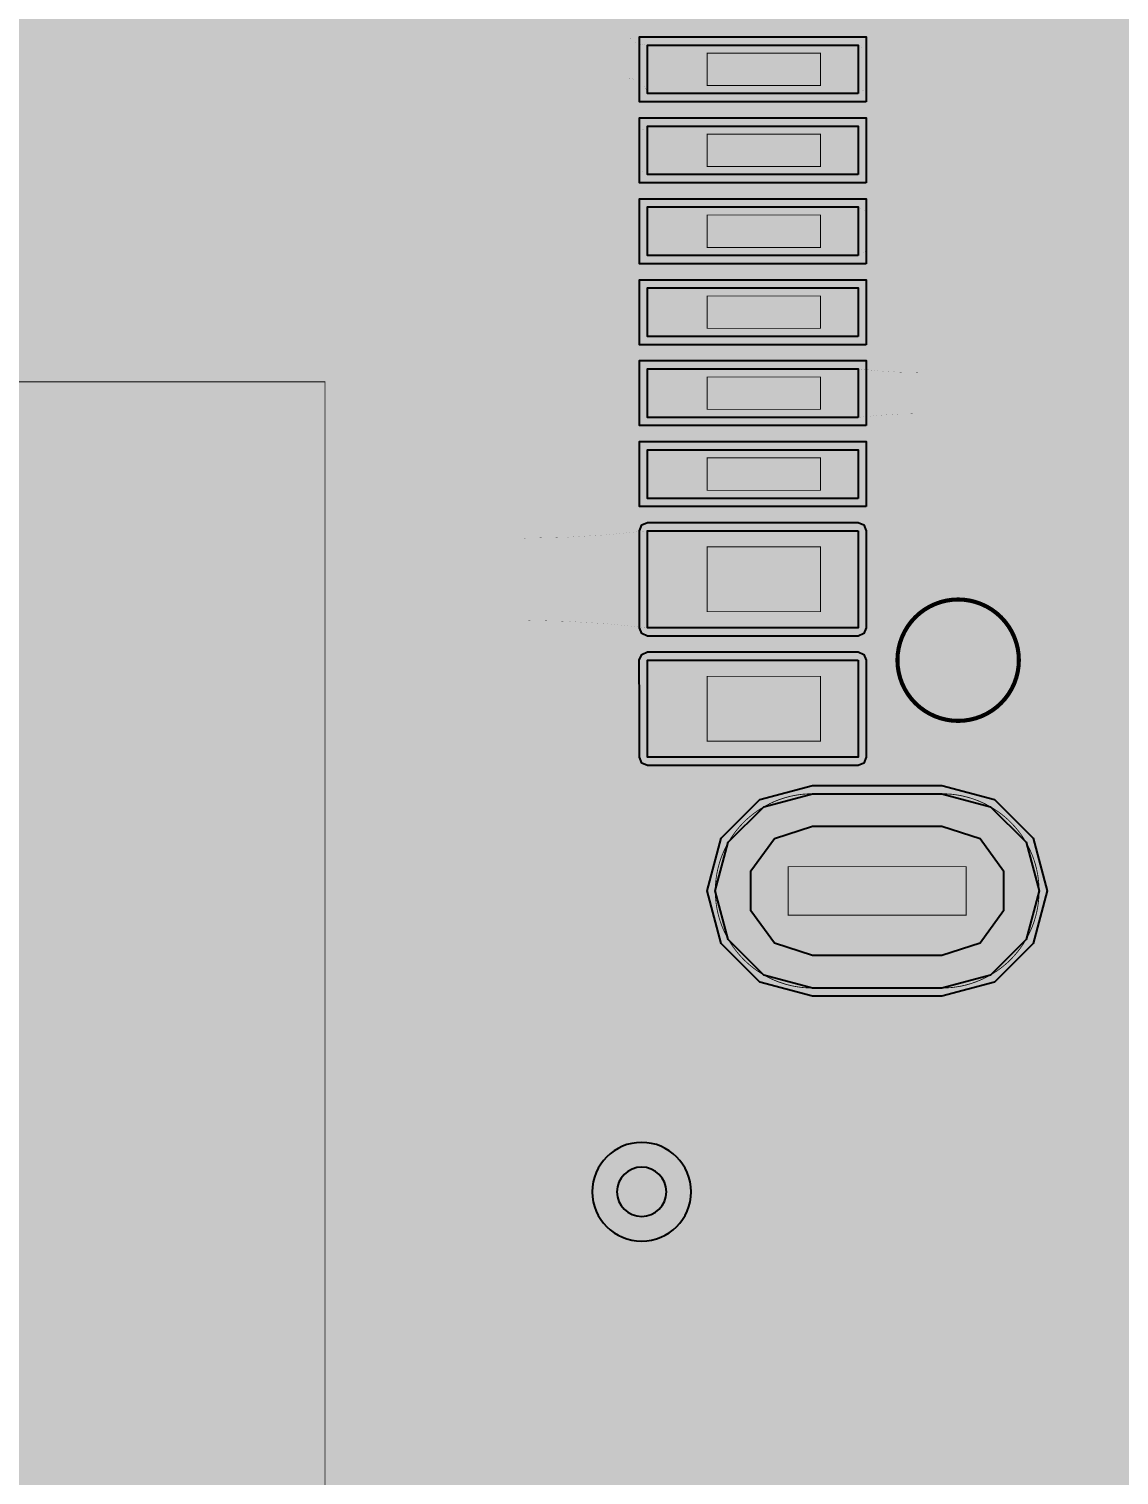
# Model space of a CAD drawing. Header units: millimetres. Extents: x 0 to 100, y -100 to 0.
# Drawn here: x 87.96 to 94.69, y -57.94 to -49 of the extents above; entities that cross this region are included whole.
import ezdxf

# ---------------------------------------------------------------- set-up
doc = ezdxf.new("R2010")
doc.units = ezdxf.units.MM
doc.header["$MEASUREMENT"] = 0
for name, color, linetype, true_color in [('Bottom-Layer', 7, 'Continuous', 0x0000ff), ('Bottom-Paste-Mask-Layer', 7, 'Continuous', 0x800000), ('Bottom-Solder-Mask-Layer', 7, 'Continuous', 0xaa00ff), ('Component-Shape-Layer', 7, 'Continuous', 0x00cccc), ('Document-Layer', 7, 'Continuous', 0xffffff), ('Hole-Layer', 7, 'Continuous', 0x222222), ('Inner1', 7, 'Continuous', 0x999966), ('Inner2', 7, 'Continuous', 0x008000), ('Multi-Layer', 7, 'Continuous', 0xc0c0c0), ('Pin-Soldering-Layer', 7, 'Continuous', 0xcc9999), ('Top-Layer', 7, 'Continuous', 0xff0000), ('Top-Paste-Mask-Layer', 7, 'Continuous', 0x808080), ('Top-Silkscreen-Layer', 7, 'Continuous', 0xffcc00), ('Top-Solder-Mask-Layer', 7, 'Continuous', 0x800080)]:
    doc.layers.add(name, color=color, linetype=linetype, true_color=true_color)

msp = doc.modelspace()

# ---------------------------------------------------------------- hatches: boundary and pattern name
at = {"layer": 'Bottom-Layer'}
for points in [[(99.6419, -0.3581), (99.6419, -99.6419), (0.3581, -99.6419), (0.3581, -0.3581)], [(92.8002, -53.368), (92.3844, -53.4629), (92.051, -53.7287), (91.866, -54.1129), (91.866, -54.5393), (92.051, -54.9235), (92.3844, -55.1894), (92.8002, -55.2843), (93.6002, -55.2843), (94.0005, -55.1966), (94.3276, -54.9498), (94.5216, -54.5888), (94.5471, -54.1798), (94.3993, -53.7976), (94.1054, -53.512), (94.3424, -53.2548), (94.4333, -52.917), (94.3573, -52.5755), (94.1317, -52.3082), (93.8079, -52.1757), (93.4597, -52.2084), (93.1662, -52.3987), (92.9943, -52.7034), (92.9831, -53.053), (93.1352, -53.368)], [(93.6002, -53.7261), (93.9002, -53.8065), (94.1198, -54.0261), (94.2002, -54.3261), (94.1198, -54.6261), (93.9002, -54.8458), (93.6002, -54.9261), (92.8002, -54.9261), (92.5002, -54.8458), (92.2805, -54.6261), (92.2002, -54.3261), (92.2805, -54.0261), (92.5002, -53.8065), (92.8002, -53.7261)]]:
    msp.add_hatch(color=256, dxfattribs=at).paths.add_polyline_path(points)
at = {"layer": 'Bottom-Paste-Mask-Layer'}
msp.add_hatch(color=256, dxfattribs=at).paths.add_polyline_path([(93.6002, -53.7261), (93.9002, -53.8065), (94.1198, -54.0261), (94.2002, -54.3261), (94.1198, -54.6261), (93.9002, -54.8458), (93.6002, -54.9261), (92.8002, -54.9261), (92.5002, -54.8458), (92.2805, -54.6261), (92.2002, -54.3261), (92.2805, -54.0261), (92.5002, -53.8065), (92.8002, -53.7261)])
at = {"layer": 'Bottom-Solder-Mask-Layer'}
msp.add_hatch(color=256, dxfattribs=at).paths.add_polyline_path([(93.6002, -53.6751), (93.9257, -53.7624), (94.1639, -54.0006), (94.2512, -54.3261), (94.1639, -54.6516), (93.9257, -54.8899), (93.6002, -54.9771), (92.8002, -54.9771), (92.4747, -54.8899), (92.2364, -54.6516), (92.1492, -54.3261), (92.2364, -54.0006), (92.4747, -53.7624), (92.8002, -53.6751)])
at = {"layer": 'Hole-Layer'}
msp.add_hatch(color=256, dxfattribs=at).paths.add_polyline_path([(93.6003, -53.926), (93.8354, -54.0024), (93.9807, -54.2024), (93.9807, -54.4496), (93.8354, -54.6496), (93.6003, -54.726), (92.8002, -54.726), (92.5651, -54.6496), (92.4198, -54.4496), (92.4198, -54.2024), (92.5651, -54.0024), (92.8002, -53.926)])
at = {"layer": 'Inner1'}
for points in [[(99.6419, -0.3581), (99.6419, -99.6419), (0.3581, -99.6419), (0.3581, -0.3581)], [(92.8002, -53.368), (92.3844, -53.4629), (92.051, -53.7287), (91.866, -54.1129), (91.866, -54.5393), (92.051, -54.9235), (92.3844, -55.1894), (92.8002, -55.2843), (93.6002, -55.2843), (94.0005, -55.1966), (94.3276, -54.9498), (94.5216, -54.5888), (94.5471, -54.1798), (94.3993, -53.7976), (94.1054, -53.512), (94.3424, -53.2548), (94.4333, -52.917), (94.3573, -52.5755), (94.1317, -52.3082), (93.8079, -52.1757), (93.4597, -52.2084), (93.1662, -52.3987), (92.9943, -52.7034), (92.9831, -53.053), (93.1352, -53.368)]]:
    msp.add_hatch(color=256, dxfattribs=at).paths.add_polyline_path(points)
at = {"layer": 'Inner2'}
for points in [[(99.6419, -0.3581), (99.6419, -99.6419), (0.3581, -99.6419), (0.3581, -0.3581)], [(92.8002, -53.368), (92.3844, -53.4629), (92.051, -53.7287), (91.866, -54.1129), (91.866, -54.5393), (92.051, -54.9235), (92.3844, -55.1894), (92.8002, -55.2843), (93.6002, -55.2843), (94.0005, -55.1966), (94.3276, -54.9498), (94.5216, -54.5888), (94.5471, -54.1798), (94.3993, -53.7976), (94.1054, -53.512), (94.3424, -53.2548), (94.4333, -52.917), (94.3573, -52.5755), (94.1317, -52.3082), (93.8079, -52.1757), (93.4597, -52.2084), (93.1662, -52.3987), (92.9943, -52.7034), (92.9831, -53.053), (93.1352, -53.368)]]:
    msp.add_hatch(color=256, dxfattribs=at).paths.add_polyline_path(points)
at = {"layer": 'Multi-Layer'}
for points in [[(93.3253, -52.9009, 1), (94.0753, -52.9009, 1)], [(93.3253, -52.9009, 1), (94.0753, -52.9009, 1)], [(93.6002, -53.7261), (93.9002, -53.8065), (94.1198, -54.0261), (94.2002, -54.3261), (94.1198, -54.6261), (93.9002, -54.8458), (93.6002, -54.9261), (92.8002, -54.9261), (92.5002, -54.8458), (92.2805, -54.6261), (92.2002, -54.3261), (92.2805, -54.0261), (92.5002, -53.8065), (92.8002, -53.7261)], [(93.6002, -53.7261), (93.9002, -53.8065), (94.1198, -54.0261), (94.2002, -54.3261), (94.1198, -54.6261), (93.9002, -54.8458), (93.6002, -54.9261), (92.8002, -54.9261), (92.5002, -54.8458), (92.2805, -54.6261), (92.2002, -54.3261), (92.2805, -54.0261), (92.5002, -53.8065), (92.8002, -53.7261)], [(93.6002, -53.7261), (93.9002, -53.8065), (94.1198, -54.0261), (94.2002, -54.3261), (94.1198, -54.6261), (93.9002, -54.8458), (93.6002, -54.9261), (92.8002, -54.9261), (92.5002, -54.8458), (92.2805, -54.6261), (92.2002, -54.3261), (92.2805, -54.0261), (92.5002, -53.8065), (92.8002, -53.7261)]]:
    msp.add_hatch(color=256, dxfattribs=at).paths.add_polyline_path(points)
at = {"layer": 'Pin-Soldering-Layer'}
for points in [[(92.1498, -49.351), (92.1498, -49.151), (92.8498, -49.151), (92.8498, -49.351)], [(92.1498, -49.351), (92.1498, -49.151), (92.8498, -49.151), (92.8498, -49.351)], [(92.1498, -49.8511), (92.1498, -49.6511), (92.8498, -49.6511), (92.8498, -49.8511)], [(92.1498, -49.8511), (92.1498, -49.6511), (92.8498, -49.6511), (92.8498, -49.8511)], [(92.1498, -50.351), (92.1498, -50.151), (92.8498, -50.151), (92.8498, -50.351)], [(92.1498, -50.351), (92.1498, -50.151), (92.8498, -50.151), (92.8498, -50.351)], [(92.1498, -50.8511), (92.1498, -50.6511), (92.8498, -50.6511), (92.8498, -50.8511)], [(92.1498, -50.8511), (92.1498, -50.6511), (92.8498, -50.6511), (92.8498, -50.8511)], [(92.1498, -51.351), (92.1498, -51.151), (92.8498, -51.151), (92.8498, -51.351)], [(92.1498, -51.351), (92.1498, -51.151), (92.8498, -51.151), (92.8498, -51.351)], [(92.1498, -51.8511), (92.1498, -51.6511), (92.8498, -51.6511), (92.8498, -51.8511)], [(92.1498, -51.8511), (92.1498, -51.6511), (92.8498, -51.6511), (92.8498, -51.8511)], [(92.1498, -52.6011), (92.1498, -52.2011), (92.8498, -52.2011), (92.8498, -52.6011)], [(92.1498, -52.6011), (92.1498, -52.2011), (92.8498, -52.2011), (92.8498, -52.6011)], [(92.1498, -53.4009), (92.1498, -53.0009), (92.8498, -53.0009), (92.8498, -53.4009)], [(92.1498, -53.4009), (92.1498, -53.0009), (92.8498, -53.0009), (92.8498, -53.4009)], [(92.6501, -54.476), (92.6501, -54.176), (93.7502, -54.176), (93.7502, -54.476)], [(92.6501, -54.476), (92.6501, -54.176), (93.7502, -54.176), (93.7502, -54.476)]]:
    msp.add_hatch(color=256, dxfattribs=at).paths.add_polyline_path(points)
at = {"layer": 'Top-Layer'}
for points in [[(99.6419, -0.3581), (99.6419, -99.6419), (0.3581, -99.6419), (0.3581, -0.3581)], [(93.0818, -49.401), (91.7818, -49.401), (91.7818, -49.101), (93.0818, -49.101)], [(93.0818, -49.9011), (91.7818, -49.9011), (91.7818, -49.6011), (93.0818, -49.6011)], [(93.0818, -50.401), (91.7818, -50.401), (91.7818, -50.101), (93.0818, -50.101)], [(93.0818, -50.9011), (91.7818, -50.9011), (91.7818, -50.6011), (93.0818, -50.6011)], [(93.0818, -51.401), (91.7818, -51.401), (91.7818, -51.101), (93.0818, -51.101)], [(82.6772, -61.8491), (82.6772, -51.1811), (89.7892, -51.1811), (89.7892, -61.8491)], [(93.0818, -51.9011), (91.7818, -51.9011), (91.7818, -51.6011), (93.0818, -51.6011)], [(93.0818, -52.101), (93.0818, -52.4009), (93.0819, -52.4009), (93.0819, -52.701), (91.7819, -52.701), (91.7819, -52.401), (91.7819, -52.401), (91.7819, -52.101)], [(93.0817, -52.901), (93.0817, -53.201), (93.0819, -53.201), (93.0819, -53.501), (91.7819, -53.501), (91.7819, -53.201), (91.7817, -53.201), (91.7817, -52.901)], [(93.6002, -53.7261), (93.9002, -53.8065), (94.1198, -54.0261), (94.2002, -54.3261), (94.1198, -54.6261), (93.9002, -54.8458), (93.6002, -54.9261), (92.8002, -54.9261), (92.5002, -54.8458), (92.2805, -54.6261), (92.2002, -54.3261), (92.2805, -54.0261), (92.5002, -53.8065), (92.8002, -53.7261)]]:
    msp.add_hatch(color=256, dxfattribs=at).paths.add_polyline_path(points)
at = {"layer": 'Top-Paste-Mask-Layer'}
for points in [[(93.0818, -49.1009), (93.0818, -49.4009), (91.7817, -49.4009), (91.7817, -49.1009)], [(93.0818, -49.1009), (93.0818, -49.4009), (91.7817, -49.4009), (91.7817, -49.1009)], [(93.0817, -49.6011), (93.0817, -49.9011), (91.7817, -49.9011), (91.7817, -49.6011)], [(93.0817, -49.6011), (93.0817, -49.9011), (91.7817, -49.9011), (91.7817, -49.6011)], [(93.0818, -50.1009), (93.0818, -50.4009), (91.7817, -50.4009), (91.7817, -50.1009)], [(93.0818, -50.1009), (93.0818, -50.4009), (91.7817, -50.4009), (91.7817, -50.1009)], [(93.0817, -50.6011), (93.0817, -50.9011), (91.7817, -50.9011), (91.7817, -50.6011)], [(93.0817, -50.6011), (93.0817, -50.9011), (91.7817, -50.9011), (91.7817, -50.6011)], [(91.7817, -51.4009), (91.7817, -51.1009), (93.0818, -51.1009), (93.0818, -51.4009)], [(91.7817, -51.4009), (91.7817, -51.1009), (93.0818, -51.1009), (93.0818, -51.4009)], [(93.0818, -51.6011), (93.0818, -51.9011), (91.7817, -51.9011), (91.7817, -51.6011)], [(93.0818, -51.6011), (93.0818, -51.9011), (91.7817, -51.9011), (91.7817, -51.6011)], [(93.0818, -52.101), (93.0818, -52.4009), (93.0819, -52.4009), (93.0819, -52.701), (91.7819, -52.701), (91.7819, -52.401), (91.7819, -52.401), (91.7819, -52.101)], [(93.0818, -52.101), (93.0818, -52.4009), (93.0819, -52.4009), (93.0819, -52.701), (91.7819, -52.701), (91.7819, -52.401), (91.7819, -52.401), (91.7819, -52.101)], [(93.0817, -52.901), (93.0817, -53.201), (93.0819, -53.201), (93.0819, -53.501), (91.7819, -53.501), (91.7819, -53.201), (91.7817, -53.201), (91.7817, -52.901)], [(93.0817, -52.901), (93.0817, -53.201), (93.0819, -53.201), (93.0819, -53.501), (91.7819, -53.501), (91.7819, -53.201), (91.7817, -53.201), (91.7817, -52.901)], [(93.6002, -53.7261), (93.9002, -53.8065), (94.1198, -54.0261), (94.2002, -54.3261), (94.1198, -54.6261), (93.9002, -54.8458), (93.6002, -54.9261), (92.8002, -54.9261), (92.5002, -54.8458), (92.2805, -54.6261), (92.2002, -54.3261), (92.2805, -54.0261), (92.5002, -53.8065), (92.8002, -53.7261)], [(92.2018, -54.2813), (92.2048, -54.2515), (92.2093, -54.2219), (92.2152, -54.1926), (92.2226, -54.1636), (92.2314, -54.1351), (92.2416, -54.1069), (92.2532, -54.0794), (92.2662, -54.0524), (92.2805, -54.0261), (92.2961, -54.0006), (92.313, -53.9759), (92.3311, -53.952), (92.3503, -53.9291), (92.3706, -53.9072), (92.392, -53.8863), (92.4145, -53.8665), (92.4379, -53.8479), (92.4622, -53.8304), (92.4873, -53.8142), (92.5132, -53.7992), (92.5398, -53.7855), (92.5671, -53.7733), (92.5949, -53.7623), (92.6233, -53.7528), (92.6521, -53.7447), (92.6813, -53.738), (92.7107, -53.7328), (92.7404, -53.7291), (92.7703, -53.7269), (92.8002, -53.7261), (93.6002, -53.7261), (93.63, -53.7269), (93.6599, -53.7291), (93.6896, -53.7328), (93.7191, -53.738), (93.7482, -53.7447), (93.777, -53.7528), (93.8054, -53.7623), (93.8332, -53.7733), (93.8605, -53.7855), (93.8871, -53.7992), (93.913, -53.8142), (93.9382, -53.8304), (93.9624, -53.8479), (93.9858, -53.8665), (94.0083, -53.8863), (94.0297, -53.9072), (94.05, -53.9291), (94.0692, -53.952), (94.0873, -53.9759), (94.1042, -54.0006), (94.1198, -54.0261), (94.1341, -54.0524), (94.1471, -54.0794), (94.1587, -54.1069), (94.1689, -54.1351), (94.1777, -54.1636), (94.1851, -54.1926), (94.191, -54.2219), (94.1955, -54.2515), (94.1985, -54.2813), (94.2, -54.3112), (94.2, -54.3411), (94.1985, -54.371), (94.1955, -54.4007), (94.191, -54.4303), (94.1851, -54.4596), (94.1777, -54.4886), (94.1689, -54.5172), (94.1587, -54.5453), (94.1471, -54.5729), (94.1341, -54.5999), (94.1198, -54.6261), (94.1042, -54.6517), (94.0873, -54.6764), (94.0692, -54.7002), (94.05, -54.7231), (94.0297, -54.7451), (94.0083, -54.766), (93.9858, -54.7858), (93.9624, -54.8044), (93.9382, -54.8219), (93.913, -54.8381), (93.8871, -54.8531), (93.8605, -54.8667), (93.8332, -54.879), (93.8054, -54.8899), (93.777, -54.8995), (93.7482, -54.9076), (93.7191, -54.9142), (93.6896, -54.9194), (93.6599, -54.9232), (93.63, -54.9254), (93.6002, -54.9261), (92.8002, -54.9261), (92.7703, -54.9254), (92.7404, -54.9232), (92.7107, -54.9194), (92.6813, -54.9142), (92.6521, -54.9076), (92.6233, -54.8995), (92.5949, -54.8899), (92.5671, -54.879), (92.5398, -54.8667), (92.5132, -54.8531), (92.4873, -54.8381), (92.4622, -54.8219), (92.4379, -54.8044), (92.4145, -54.7858), (92.392, -54.766), (92.3706, -54.7451), (92.3503, -54.7231), (92.3311, -54.7002), (92.313, -54.6764), (92.2961, -54.6517), (92.2805, -54.6261), (92.2662, -54.5999), (92.2532, -54.5729), (92.2416, -54.5453), (92.2314, -54.5172), (92.2226, -54.4886), (92.2152, -54.4596), (92.2093, -54.4303), (92.2048, -54.4007), (92.2018, -54.371), (92.2003, -54.3411), (92.2003, -54.3112)], [(92.2018, -54.2813), (92.2048, -54.2515), (92.2093, -54.2219), (92.2152, -54.1926), (92.2226, -54.1636), (92.2314, -54.1351), (92.2416, -54.1069), (92.2532, -54.0794), (92.2662, -54.0524), (92.2805, -54.0261), (92.2961, -54.0006), (92.313, -53.9759), (92.3311, -53.952), (92.3503, -53.9291), (92.3706, -53.9072), (92.392, -53.8863), (92.4145, -53.8665), (92.4379, -53.8479), (92.4622, -53.8304), (92.4873, -53.8142), (92.5132, -53.7992), (92.5398, -53.7855), (92.5671, -53.7733), (92.5949, -53.7623), (92.6233, -53.7528), (92.6521, -53.7447), (92.6813, -53.738), (92.7107, -53.7328), (92.7404, -53.7291), (92.7703, -53.7269), (92.8002, -53.7261), (93.6002, -53.7261), (93.63, -53.7269), (93.6599, -53.7291), (93.6896, -53.7328), (93.7191, -53.738), (93.7482, -53.7447), (93.777, -53.7528), (93.8054, -53.7623), (93.8332, -53.7733), (93.8605, -53.7855), (93.8871, -53.7992), (93.913, -53.8142), (93.9382, -53.8304), (93.9624, -53.8479), (93.9858, -53.8665), (94.0083, -53.8863), (94.0297, -53.9072), (94.05, -53.9291), (94.0692, -53.952), (94.0873, -53.9759), (94.1042, -54.0006), (94.1198, -54.0261), (94.1341, -54.0524), (94.1471, -54.0794), (94.1587, -54.1069), (94.1689, -54.1351), (94.1777, -54.1636), (94.1851, -54.1926), (94.191, -54.2219), (94.1955, -54.2515), (94.1985, -54.2813), (94.2, -54.3112), (94.2, -54.3411), (94.1985, -54.371), (94.1955, -54.4007), (94.191, -54.4303), (94.1851, -54.4596), (94.1777, -54.4886), (94.1689, -54.5172), (94.1587, -54.5453), (94.1471, -54.5729), (94.1341, -54.5999), (94.1198, -54.6261), (94.1042, -54.6517), (94.0873, -54.6764), (94.0692, -54.7002), (94.05, -54.7231), (94.0297, -54.7451), (94.0083, -54.766), (93.9858, -54.7858), (93.9624, -54.8044), (93.9382, -54.8219), (93.913, -54.8381), (93.8871, -54.8531), (93.8605, -54.8667), (93.8332, -54.879), (93.8054, -54.8899), (93.777, -54.8995), (93.7482, -54.9076), (93.7191, -54.9142), (93.6896, -54.9194), (93.6599, -54.9232), (93.63, -54.9254), (93.6002, -54.9261), (92.8002, -54.9261), (92.7703, -54.9254), (92.7404, -54.9232), (92.7107, -54.9194), (92.6813, -54.9142), (92.6521, -54.9076), (92.6233, -54.8995), (92.5949, -54.8899), (92.5671, -54.879), (92.5398, -54.8667), (92.5132, -54.8531), (92.4873, -54.8381), (92.4622, -54.8219), (92.4379, -54.8044), (92.4145, -54.7858), (92.392, -54.766), (92.3706, -54.7451), (92.3503, -54.7231), (92.3311, -54.7002), (92.313, -54.6764), (92.2961, -54.6517), (92.2805, -54.6261), (92.2662, -54.5999), (92.2532, -54.5729), (92.2416, -54.5453), (92.2314, -54.5172), (92.2226, -54.4886), (92.2152, -54.4596), (92.2093, -54.4303), (92.2048, -54.4007), (92.2018, -54.371), (92.2003, -54.3411), (92.2003, -54.3112)]]:
    msp.add_hatch(color=256, dxfattribs=at).paths.add_polyline_path(points)
at = {"layer": 'Top-Solder-Mask-Layer'}
for points in [[(93.1326, -49.4518), (91.731, -49.4518), (91.731, -49.0502), (93.1326, -49.0502)], [(93.1326, -49.9519), (91.731, -49.9519), (91.731, -49.5503), (93.1326, -49.5503)], [(93.1326, -50.4518), (91.731, -50.4518), (91.731, -50.0502), (93.1326, -50.0502)], [(93.1326, -50.9519), (91.731, -50.9519), (91.731, -50.5503), (93.1326, -50.5503)], [(93.1326, -51.4518), (91.731, -51.4518), (91.731, -51.0502), (93.1326, -51.0502)], [(93.1326, -51.9519), (91.731, -51.9519), (91.731, -51.5503), (93.1326, -51.5503)], [(93.1328, -52.101), (93.1328, -52.4009), (93.1329, -52.701), (93.1179, -52.737), (93.0819, -52.752), (91.7819, -52.752), (91.7458, -52.737), (91.7309, -52.701), (91.7309, -52.401), (91.7309, -52.101), (91.7458, -52.0649), (91.7819, -52.05), (93.0818, -52.05), (93.1179, -52.0649)], [(93.1327, -52.901), (93.1327, -53.201), (93.1329, -53.5009), (93.118, -53.537), (93.0819, -53.552), (91.7819, -53.552), (91.7458, -53.537), (91.7309, -53.501), (91.7309, -53.201), (91.7307, -52.901), (91.7456, -52.8649), (91.7817, -52.85), (93.0817, -52.85), (93.1178, -52.8649)], [(93.6002, -53.6751), (93.9257, -53.7624), (94.1639, -54.0006), (94.2512, -54.3261), (94.1639, -54.6516), (93.9257, -54.8899), (93.6002, -54.9771), (92.8002, -54.9771), (92.4747, -54.8899), (92.2364, -54.6516), (92.1492, -54.3261), (92.2364, -54.0006), (92.4747, -53.7624), (92.8002, -53.6751)]]:
    msp.add_hatch(color=256, dxfattribs=at).paths.add_polyline_path(points)

# ---------------------------------------------------------------- linework, layer by layer
at = {"layer": 'Bottom-Layer', "const_width": 0.0508}
msp.add_lwpolyline([(92.8002, -53.368), (92.3844, -53.4629), (92.051, -53.7287), (91.866, -54.1129), (91.866, -54.5393), (92.051, -54.9235), (92.3844, -55.1894), (92.8002, -55.2843), (93.6002, -55.2843), (94.0005, -55.1966), (94.3276, -54.9498), (94.5216, -54.5888), (94.5471, -54.1798), (94.3993, -53.7976), (94.1054, -53.512), (94.3424, -53.2548), (94.4333, -52.917), (94.3573, -52.5755), (94.1317, -52.3082), (93.8079, -52.1757), (93.4597, -52.2084), (93.1662, -52.3987), (92.9943, -52.7034), (92.9831, -53.053), (93.1352, -53.368)], close=True, dxfattribs=at)
at = {"layer": 'Bottom-Layer'}
msp.add_lwpolyline([(93.6002, -53.7261), (93.9002, -53.8065), (94.1198, -54.0261), (94.2002, -54.3261), (94.1198, -54.6261), (93.9002, -54.8458), (93.6002, -54.9261), (92.8002, -54.9261), (92.5002, -54.8458), (92.2805, -54.6261), (92.2002, -54.3261), (92.2805, -54.0261), (92.5002, -53.8065), (92.8002, -53.7261)], close=True, dxfattribs=at)
at = {"layer": 'Bottom-Layer', "const_width": 0.0508}
for points in [[(93.2002, -54.3261), (91.9436, -54.3261)], [(93.2002, -54.3261), (93.2002, -55.1827)], [(93.2002, -54.3261), (94.4567, -54.3261)]]:
    msp.add_lwpolyline(points, dxfattribs=at)
at = {"layer": 'Bottom-Paste-Mask-Layer'}
msp.add_lwpolyline([(93.6002, -53.7261), (93.9002, -53.8065), (94.1198, -54.0261), (94.2002, -54.3261), (94.1198, -54.6261), (93.9002, -54.8458), (93.6002, -54.9261), (92.8002, -54.9261), (92.5002, -54.8458), (92.2805, -54.6261), (92.2002, -54.3261), (92.2805, -54.0261), (92.5002, -53.8065), (92.8002, -53.7261)], close=True, dxfattribs=at)
at = {"layer": 'Bottom-Solder-Mask-Layer'}
msp.add_lwpolyline([(93.6002, -53.6751), (93.9257, -53.7624), (94.1639, -54.0006), (94.2512, -54.3261), (94.1639, -54.6516), (93.9257, -54.8899), (93.6002, -54.9771), (92.8002, -54.9771), (92.4747, -54.8899), (92.2364, -54.6516), (92.1492, -54.3261), (92.2364, -54.0006), (92.4747, -53.7624), (92.8002, -53.6751)], close=True, dxfattribs=at)
at = {"layer": 'Component-Shape-Layer', "const_width": 0.0508}
msp.add_lwpolyline([(99.9998, -54.471), (92.6498, -54.471), (92.6498, -45.531), (99.9998, -45.531)], close=True, dxfattribs=at)
msp.add_lwpolyline([(99.9998, -54.471), (92.6498, -54.471), (92.6498, -45.531), (99.9998, -45.531)], close=True, dxfattribs=at)
at = {"layer": 'Document-Layer', "const_width": 0.25}
msp.add_lwpolyline([(93.5753, -52.9009, 1), (93.8252, -52.9009, 1)], format="xyb", close=True, dxfattribs=at)
msp.add_lwpolyline([(93.5753, -52.9009, 1), (93.8252, -52.9009, 1)], format="xyb", close=True, dxfattribs=at)
at = {"layer": 'Hole-Layer'}
msp.add_lwpolyline([(93.6003, -53.926), (93.8354, -54.0024), (93.9807, -54.2024), (93.9807, -54.4496), (93.8354, -54.6496), (93.6003, -54.726), (92.8002, -54.726), (92.5651, -54.6496), (92.4198, -54.4496), (92.4198, -54.2024), (92.5651, -54.0024), (92.8002, -53.926)], close=True, dxfattribs=at)
msp.add_lwpolyline([(91.5927, -56.1851, 1), (91.8977, -56.1851, 1)], format="xyb", close=True, dxfattribs=at)
at = {"layer": 'Inner1', "const_width": 0.0508}
msp.add_lwpolyline([(92.8002, -53.368), (92.3844, -53.4629), (92.051, -53.7287), (91.866, -54.1129), (91.866, -54.5393), (92.051, -54.9235), (92.3844, -55.1894), (92.8002, -55.2843), (93.6002, -55.2843), (94.0005, -55.1966), (94.3276, -54.9498), (94.5216, -54.5888), (94.5471, -54.1798), (94.3993, -53.7976), (94.1054, -53.512), (94.3424, -53.2548), (94.4333, -52.917), (94.3573, -52.5755), (94.1317, -52.3082), (93.8079, -52.1757), (93.4597, -52.2084), (93.1662, -52.3987), (92.9943, -52.7034), (92.9831, -53.053), (93.1352, -53.368)], close=True, dxfattribs=at)
for points in [[(93.2002, -54.3261), (91.9436, -54.3261)], [(93.2002, -54.3261), (93.2002, -55.1827)], [(93.2002, -54.3261), (94.4567, -54.3261)]]:
    msp.add_lwpolyline(points, dxfattribs=at)
at = {"layer": 'Inner2', "const_width": 0.0508}
msp.add_lwpolyline([(92.8002, -53.368), (92.3844, -53.4629), (92.051, -53.7287), (91.866, -54.1129), (91.866, -54.5393), (92.051, -54.9235), (92.3844, -55.1894), (92.8002, -55.2843), (93.6002, -55.2843), (94.0005, -55.1966), (94.3276, -54.9498), (94.5216, -54.5888), (94.5471, -54.1798), (94.3993, -53.7976), (94.1054, -53.512), (94.3424, -53.2548), (94.4333, -52.917), (94.3573, -52.5755), (94.1317, -52.3082), (93.8079, -52.1757), (93.4597, -52.2084), (93.1662, -52.3987), (92.9943, -52.7034), (92.9831, -53.053), (93.1352, -53.368)], close=True, dxfattribs=at)
for points in [[(93.2002, -54.3261), (91.9436, -54.3261)], [(93.2002, -54.3261), (93.2002, -55.1827)], [(93.2002, -54.3261), (94.4567, -54.3261)]]:
    msp.add_lwpolyline(points, dxfattribs=at)
at = {"layer": 'Multi-Layer', "const_width": 0.0254}
msp.add_lwpolyline([(93.3253, -52.9009, 1), (94.0753, -52.9009, 1)], format="xyb", close=True, dxfattribs=at)
msp.add_lwpolyline([(93.3253, -52.9009, 1), (94.0753, -52.9009, 1)], format="xyb", close=True, dxfattribs=at)
at = {"layer": 'Multi-Layer'}
msp.add_lwpolyline([(93.6002, -53.7261), (93.9002, -53.8065), (94.1198, -54.0261), (94.2002, -54.3261), (94.1198, -54.6261), (93.9002, -54.8458), (93.6002, -54.9261), (92.8002, -54.9261), (92.5002, -54.8458), (92.2805, -54.6261), (92.2002, -54.3261), (92.2805, -54.0261), (92.5002, -53.8065), (92.8002, -53.7261)], close=True, dxfattribs=at)
msp.add_lwpolyline([(93.6002, -53.7261), (93.9002, -53.8065), (94.1198, -54.0261), (94.2002, -54.3261), (94.1198, -54.6261), (93.9002, -54.8458), (93.6002, -54.9261), (92.8002, -54.9261), (92.5002, -54.8458), (92.2805, -54.6261), (92.2002, -54.3261), (92.2805, -54.0261), (92.5002, -53.8065), (92.8002, -53.7261)], close=True, dxfattribs=at)
msp.add_lwpolyline([(93.6002, -53.7261), (93.9002, -53.8065), (94.1198, -54.0261), (94.2002, -54.3261), (94.1198, -54.6261), (93.9002, -54.8458), (93.6002, -54.9261), (92.8002, -54.9261), (92.5002, -54.8458), (92.2805, -54.6261), (92.2002, -54.3261), (92.2805, -54.0261), (92.5002, -53.8065), (92.8002, -53.7261)], close=True, dxfattribs=at)
msp.add_lwpolyline([(91.4402, -56.1851, 1), (92.0502, -56.1851), (92.0502, -56.1851, 1), (91.4402, -56.1851)], format="xyb", dxfattribs=at)
at = {"layer": 'Pin-Soldering-Layer', "const_width": 0.00508}
for points in [[(92.1498, -49.351), (92.1498, -49.151), (92.8498, -49.151), (92.8498, -49.351)], [(92.1498, -49.351), (92.1498, -49.151), (92.8498, -49.151), (92.8498, -49.351)], [(92.1498, -49.8511), (92.1498, -49.6511), (92.8498, -49.6511), (92.8498, -49.8511)], [(92.1498, -49.8511), (92.1498, -49.6511), (92.8498, -49.6511), (92.8498, -49.8511)], [(92.1498, -50.351), (92.1498, -50.151), (92.8498, -50.151), (92.8498, -50.351)], [(92.1498, -50.351), (92.1498, -50.151), (92.8498, -50.151), (92.8498, -50.351)], [(92.1498, -50.8511), (92.1498, -50.6511), (92.8498, -50.6511), (92.8498, -50.8511)], [(92.1498, -50.8511), (92.1498, -50.6511), (92.8498, -50.6511), (92.8498, -50.8511)], [(92.1498, -51.351), (92.1498, -51.151), (92.8498, -51.151), (92.8498, -51.351)], [(92.1498, -51.351), (92.1498, -51.151), (92.8498, -51.151), (92.8498, -51.351)], [(92.1498, -51.8511), (92.1498, -51.6511), (92.8498, -51.6511), (92.8498, -51.8511)], [(92.1498, -51.8511), (92.1498, -51.6511), (92.8498, -51.6511), (92.8498, -51.8511)], [(92.1498, -52.6011), (92.1498, -52.2011), (92.8498, -52.2011), (92.8498, -52.6011)], [(92.1498, -52.6011), (92.1498, -52.2011), (92.8498, -52.2011), (92.8498, -52.6011)], [(92.1498, -53.4009), (92.1498, -53.0009), (92.8498, -53.0009), (92.8498, -53.4009)], [(92.1498, -53.4009), (92.1498, -53.0009), (92.8498, -53.0009), (92.8498, -53.4009)], [(92.6501, -54.476), (92.6501, -54.176), (93.7502, -54.176), (93.7502, -54.476)], [(92.6501, -54.476), (92.6501, -54.176), (93.7502, -54.176), (93.7502, -54.476)]]:
    msp.add_lwpolyline(points, close=True, dxfattribs=at)
at = {"layer": 'Top-Layer'}
for points, const_width in [([(90.873, -48.3871), (91.6662, -49.1803)], 0.254), ([(96.1889, -52.4497), (94.6471, -50.9079), (94.4897, -50.8027), (94.304, -50.7658), (93.4628, -50.7658), (93.4514, -50.7658), (93.4399, -50.7657), (93.4399, -50.6261), (93.4581, -50.6105), (93.4754, -50.594), (93.7038, -50.3655), (93.809, -50.2081), (93.8459, -50.0225), (93.8459, -49.4855), (93.809, -49.2999), (93.7038, -49.1425), (93.4693, -48.9079)], 0.0508), ([(91.6662, -49.1803), (92.3612, -49.1803)], 0.254), ([(92.3612, -49.1803), (92.4318, -49.251)], 0.254), ([(92.4318, -49.251), (93.1262, -49.251)], 0.254), ([(93.1262, -49.251), (93.3608, -49.4855)], 0.254), ([(93.3608, -49.4855), (93.3608, -50.0225)], 0.254), ([(68.2802, -49.5555), (91.0103, -49.5555)], 0.254), ([(91.0103, -49.5555), (91.4715, -50.0167)], 0.254), ([(91.7371, -49.7511), (91.4715, -50.0167)], 0.254), ([(91.7371, -49.7511), (92.4318, -49.7511)], 0.254), ([(91.4715, -50.0167), (91.4715, -50.4852)], 0.254), ([(93.3608, -50.0225), (93.1323, -50.251)], 0.254), ([(76.4328, -50.0406), (90.8093, -50.0406), (90.9864, -50.2176), (90.9864, -50.4852), (91.0233, -50.6709), (91.1284, -50.8283), (91.4237, -51.1235), (91.4237, -51.401), (91.4272, -51.4515), (91.4379, -51.501), (91.4272, -51.5505), (91.4237, -51.6011), (91.4237, -51.7752), (91.2219, -51.7855), (91.0199, -51.7889), (90.1473, -51.7889), (90.1473, -51.1811), (90.0993, -51.002), (89.9682, -50.8709), (89.7892, -50.823), (82.6772, -50.823)], 0.0508), ([(93.1323, -50.251), (92.4318, -50.251)], 0.254), ([(91.4715, -50.4852), (91.7864, -50.8001)], 0.254), ([(92.4318, -50.8001), (92.4318, -50.7511)], 0.254), ([(91.7864, -50.8001), (92.4318, -50.8001)], 0.254), ([(94.304, -51.251), (92.4318, -51.251)], 0.254), ([(95.8458, -52.7928), (94.304, -51.251)], 0.254), ([(90.1473, -61.8491), (90.1473, -53.0132), (91.0199, -53.0132), (91.2219, -53.0166), (91.4236, -53.0268), (91.4237, -53.2011), (91.4237, -53.501), (91.4717, -53.68), (91.6028, -53.8111), (91.7819, -53.8591), (91.9635, -53.8591), (91.8462, -54.237), (91.8915, -54.6301), (92.0918, -54.9714), (92.413, -55.2026), (92.8002, -55.2843), (93.6002, -55.2843), (94.0005, -55.1966), (94.3276, -54.9498), (94.5216, -54.5888), (94.5471, -54.1798), (94.3993, -53.7976), (94.1054, -53.512), (94.3441, -53.2517), (94.4334, -52.91), (94.3525, -52.5662), (94.1203, -52.3001), (93.7906, -52.1734), (93.44, -52.2156), (93.44, -52.101), (93.4364, -52.0505), (93.4257, -52.001), (93.4364, -51.9515), (93.4399, -51.9011), (93.4399, -51.7362), (93.4514, -51.7361), (93.4628, -51.7361), (94.1031, -51.7361), (95.3607, -52.9937)], 0.0508), ([(92.4318, -52.4011), (89.3581, -52.4011)], 0.508), ([(92.4318, -53.2009), (91.5252, -53.2009)], 0.0508), ([(93.2002, -54.3261), (91.9436, -54.3261)], 0.0508), ([(93.2002, -54.3261), (93.2002, -55.1827)], 0.0508), ([(93.2002, -54.3261), (94.4567, -54.3261)], 0.0508)]:
    msp.add_lwpolyline(points, dxfattribs=dict(at, const_width=const_width))
at = {"layer": 'Top-Layer', "const_width": 0.000254}
for points in [[(91.6662, -49.3073), (91.6662, -49.0533, 0.198), (91.7818, -49.101), (91.7818, -49.401, 0.354)], [(93.1262, -49.124), (93.1262, -49.378, 0.243), (93.0818, -49.401), (93.0818, -49.101, 0.243)], [(91.7371, -49.8781), (91.7371, -49.6241, 0.242), (91.7818, -49.6011), (91.7818, -49.9011, 0.242)], [(93.1323, -50.124), (93.1323, -50.378, 0.217), (93.0818, -50.401), (93.0818, -50.101, 0.217)], [(93.4628, -51.124), (93.4628, -51.378, 0.03), (93.0818, -51.401), (93.0818, -51.101, 0.03)], [(91.0199, -52.6551), (91.0199, -52.1471, 0.03), (91.7819, -52.101), (91.7819, -52.1471), (91.7819, -52.6551), (91.7819, -52.701, 0.03)]]:
    msp.add_lwpolyline(points, format="xyb", close=True, dxfattribs=at)
at = {"layer": 'Top-Layer'}
for points in [[(93.0818, -49.401), (91.7818, -49.401), (91.7818, -49.101), (93.0818, -49.101)], [(93.0818, -49.9011), (91.7818, -49.9011), (91.7818, -49.6011), (93.0818, -49.6011)], [(93.0818, -50.401), (91.7818, -50.401), (91.7818, -50.101), (93.0818, -50.101)], [(93.0818, -50.9011), (91.7818, -50.9011), (91.7818, -50.6011), (93.0818, -50.6011)], [(93.0818, -51.401), (91.7818, -51.401), (91.7818, -51.101), (93.0818, -51.101)], [(93.0818, -51.9011), (91.7818, -51.9011), (91.7818, -51.6011), (93.0818, -51.6011)], [(93.0818, -52.101), (93.0818, -52.4009), (93.0819, -52.4009), (93.0819, -52.701), (91.7819, -52.701), (91.7819, -52.401), (91.7819, -52.401), (91.7819, -52.101)], [(93.0817, -52.901), (93.0817, -53.201), (93.0819, -53.201), (93.0819, -53.501), (91.7819, -53.501), (91.7819, -53.201), (91.7817, -53.201), (91.7817, -52.901)], [(93.6002, -53.7261), (93.9002, -53.8065), (94.1198, -54.0261), (94.2002, -54.3261), (94.1198, -54.6261), (93.9002, -54.8458), (93.6002, -54.9261), (92.8002, -54.9261), (92.5002, -54.8458), (92.2805, -54.6261), (92.2002, -54.3261), (92.2805, -54.0261), (92.5002, -53.8065), (92.8002, -53.7261)]]:
    msp.add_lwpolyline(points, close=True, dxfattribs=at)
at = {"layer": 'Top-Layer', "const_width": 0.00508}
msp.add_lwpolyline([(82.6772, -61.8491), (82.6772, -51.1811), (89.7892, -51.1811), (89.7892, -61.8491)], close=True, dxfattribs=at)
at = {"layer": 'Top-Paste-Mask-Layer', "const_width": 0.00508}
for points in [[(93.0818, -49.1009), (93.0818, -49.4009), (91.7817, -49.4009), (91.7817, -49.1009)], [(93.0818, -49.1009), (93.0818, -49.4009), (91.7817, -49.4009), (91.7817, -49.1009)], [(93.0817, -49.6011), (93.0817, -49.9011), (91.7817, -49.9011), (91.7817, -49.6011)], [(93.0817, -49.6011), (93.0817, -49.9011), (91.7817, -49.9011), (91.7817, -49.6011)], [(93.0818, -50.1009), (93.0818, -50.4009), (91.7817, -50.4009), (91.7817, -50.1009)], [(93.0818, -50.1009), (93.0818, -50.4009), (91.7817, -50.4009), (91.7817, -50.1009)], [(93.0817, -50.6011), (93.0817, -50.9011), (91.7817, -50.9011), (91.7817, -50.6011)], [(93.0817, -50.6011), (93.0817, -50.9011), (91.7817, -50.9011), (91.7817, -50.6011)], [(91.7817, -51.4009), (91.7817, -51.1009), (93.0818, -51.1009), (93.0818, -51.4009)], [(91.7817, -51.4009), (91.7817, -51.1009), (93.0818, -51.1009), (93.0818, -51.4009)], [(93.0818, -51.6011), (93.0818, -51.9011), (91.7817, -51.9011), (91.7817, -51.6011)], [(93.0818, -51.6011), (93.0818, -51.9011), (91.7817, -51.9011), (91.7817, -51.6011)], [(93.0818, -52.101), (93.0818, -52.4009), (93.0819, -52.4009), (93.0819, -52.701), (91.7819, -52.701), (91.7819, -52.401), (91.7819, -52.401), (91.7819, -52.101)], [(93.0818, -52.101), (93.0818, -52.4009), (93.0819, -52.4009), (93.0819, -52.701), (91.7819, -52.701), (91.7819, -52.401), (91.7819, -52.401), (91.7819, -52.101)], [(93.0817, -52.901), (93.0817, -53.201), (93.0819, -53.201), (93.0819, -53.501), (91.7819, -53.501), (91.7819, -53.201), (91.7817, -53.201), (91.7817, -52.901)], [(93.0817, -52.901), (93.0817, -53.201), (93.0819, -53.201), (93.0819, -53.501), (91.7819, -53.501), (91.7819, -53.201), (91.7817, -53.201), (91.7817, -52.901)], [(92.2018, -54.2813), (92.2048, -54.2515), (92.2093, -54.2219), (92.2152, -54.1926), (92.2226, -54.1636), (92.2314, -54.1351), (92.2416, -54.1069), (92.2532, -54.0794), (92.2662, -54.0524), (92.2805, -54.0261), (92.2961, -54.0006), (92.313, -53.9759), (92.3311, -53.952), (92.3503, -53.9291), (92.3706, -53.9072), (92.392, -53.8863), (92.4145, -53.8665), (92.4379, -53.8479), (92.4622, -53.8304), (92.4873, -53.8142), (92.5132, -53.7992), (92.5398, -53.7855), (92.5671, -53.7733), (92.5949, -53.7623), (92.6233, -53.7528), (92.6521, -53.7447), (92.6813, -53.738), (92.7107, -53.7328), (92.7404, -53.7291), (92.7703, -53.7269), (92.8002, -53.7261), (93.6002, -53.7261), (93.63, -53.7269), (93.6599, -53.7291), (93.6896, -53.7328), (93.7191, -53.738), (93.7482, -53.7447), (93.777, -53.7528), (93.8054, -53.7623), (93.8332, -53.7733), (93.8605, -53.7855), (93.8871, -53.7992), (93.913, -53.8142), (93.9382, -53.8304), (93.9624, -53.8479), (93.9858, -53.8665), (94.0083, -53.8863), (94.0297, -53.9072), (94.05, -53.9291), (94.0692, -53.952), (94.0873, -53.9759), (94.1042, -54.0006), (94.1198, -54.0261), (94.1341, -54.0524), (94.1471, -54.0794), (94.1587, -54.1069), (94.1689, -54.1351), (94.1777, -54.1636), (94.1851, -54.1926), (94.191, -54.2219), (94.1955, -54.2515), (94.1985, -54.2813), (94.2, -54.3112), (94.2, -54.3411), (94.1985, -54.371), (94.1955, -54.4007), (94.191, -54.4303), (94.1851, -54.4596), (94.1777, -54.4886), (94.1689, -54.5172), (94.1587, -54.5453), (94.1471, -54.5729), (94.1341, -54.5999), (94.1198, -54.6261), (94.1042, -54.6517), (94.0873, -54.6764), (94.0692, -54.7002), (94.05, -54.7231), (94.0297, -54.7451), (94.0083, -54.766), (93.9858, -54.7858), (93.9624, -54.8044), (93.9382, -54.8219), (93.913, -54.8381), (93.8871, -54.8531), (93.8605, -54.8667), (93.8332, -54.879), (93.8054, -54.8899), (93.777, -54.8995), (93.7482, -54.9076), (93.7191, -54.9142), (93.6896, -54.9194), (93.6599, -54.9232), (93.63, -54.9254), (93.6002, -54.9261), (92.8002, -54.9261), (92.7703, -54.9254), (92.7404, -54.9232), (92.7107, -54.9194), (92.6813, -54.9142), (92.6521, -54.9076), (92.6233, -54.8995), (92.5949, -54.8899), (92.5671, -54.879), (92.5398, -54.8667), (92.5132, -54.8531), (92.4873, -54.8381), (92.4622, -54.8219), (92.4379, -54.8044), (92.4145, -54.7858), (92.392, -54.766), (92.3706, -54.7451), (92.3503, -54.7231), (92.3311, -54.7002), (92.313, -54.6764), (92.2961, -54.6517), (92.2805, -54.6261), (92.2662, -54.5999), (92.2532, -54.5729), (92.2416, -54.5453), (92.2314, -54.5172), (92.2226, -54.4886), (92.2152, -54.4596), (92.2093, -54.4303), (92.2048, -54.4007), (92.2018, -54.371), (92.2003, -54.3411), (92.2003, -54.3112)], [(92.2018, -54.2813), (92.2048, -54.2515), (92.2093, -54.2219), (92.2152, -54.1926), (92.2226, -54.1636), (92.2314, -54.1351), (92.2416, -54.1069), (92.2532, -54.0794), (92.2662, -54.0524), (92.2805, -54.0261), (92.2961, -54.0006), (92.313, -53.9759), (92.3311, -53.952), (92.3503, -53.9291), (92.3706, -53.9072), (92.392, -53.8863), (92.4145, -53.8665), (92.4379, -53.8479), (92.4622, -53.8304), (92.4873, -53.8142), (92.5132, -53.7992), (92.5398, -53.7855), (92.5671, -53.7733), (92.5949, -53.7623), (92.6233, -53.7528), (92.6521, -53.7447), (92.6813, -53.738), (92.7107, -53.7328), (92.7404, -53.7291), (92.7703, -53.7269), (92.8002, -53.7261), (93.6002, -53.7261), (93.63, -53.7269), (93.6599, -53.7291), (93.6896, -53.7328), (93.7191, -53.738), (93.7482, -53.7447), (93.777, -53.7528), (93.8054, -53.7623), (93.8332, -53.7733), (93.8605, -53.7855), (93.8871, -53.7992), (93.913, -53.8142), (93.9382, -53.8304), (93.9624, -53.8479), (93.9858, -53.8665), (94.0083, -53.8863), (94.0297, -53.9072), (94.05, -53.9291), (94.0692, -53.952), (94.0873, -53.9759), (94.1042, -54.0006), (94.1198, -54.0261), (94.1341, -54.0524), (94.1471, -54.0794), (94.1587, -54.1069), (94.1689, -54.1351), (94.1777, -54.1636), (94.1851, -54.1926), (94.191, -54.2219), (94.1955, -54.2515), (94.1985, -54.2813), (94.2, -54.3112), (94.2, -54.3411), (94.1985, -54.371), (94.1955, -54.4007), (94.191, -54.4303), (94.1851, -54.4596), (94.1777, -54.4886), (94.1689, -54.5172), (94.1587, -54.5453), (94.1471, -54.5729), (94.1341, -54.5999), (94.1198, -54.6261), (94.1042, -54.6517), (94.0873, -54.6764), (94.0692, -54.7002), (94.05, -54.7231), (94.0297, -54.7451), (94.0083, -54.766), (93.9858, -54.7858), (93.9624, -54.8044), (93.9382, -54.8219), (93.913, -54.8381), (93.8871, -54.8531), (93.8605, -54.8667), (93.8332, -54.879), (93.8054, -54.8899), (93.777, -54.8995), (93.7482, -54.9076), (93.7191, -54.9142), (93.6896, -54.9194), (93.6599, -54.9232), (93.63, -54.9254), (93.6002, -54.9261), (92.8002, -54.9261), (92.7703, -54.9254), (92.7404, -54.9232), (92.7107, -54.9194), (92.6813, -54.9142), (92.6521, -54.9076), (92.6233, -54.8995), (92.5949, -54.8899), (92.5671, -54.879), (92.5398, -54.8667), (92.5132, -54.8531), (92.4873, -54.8381), (92.4622, -54.8219), (92.4379, -54.8044), (92.4145, -54.7858), (92.392, -54.766), (92.3706, -54.7451), (92.3503, -54.7231), (92.3311, -54.7002), (92.313, -54.6764), (92.2961, -54.6517), (92.2805, -54.6261), (92.2662, -54.5999), (92.2532, -54.5729), (92.2416, -54.5453), (92.2314, -54.5172), (92.2226, -54.4886), (92.2152, -54.4596), (92.2093, -54.4303), (92.2048, -54.4007), (92.2018, -54.371), (92.2003, -54.3411), (92.2003, -54.3112)]]:
    msp.add_lwpolyline(points, close=True, dxfattribs=at)
at = {"layer": 'Top-Paste-Mask-Layer'}
msp.add_lwpolyline([(93.6002, -53.7261), (93.9002, -53.8065), (94.1198, -54.0261), (94.2002, -54.3261), (94.1198, -54.6261), (93.9002, -54.8458), (93.6002, -54.9261), (92.8002, -54.9261), (92.5002, -54.8458), (92.2805, -54.6261), (92.2002, -54.3261), (92.2805, -54.0261), (92.5002, -53.8065), (92.8002, -53.7261)], close=True, dxfattribs=at)
at = {"layer": 'Top-Silkscreen-Layer', "const_width": 0.254}
msp.add_lwpolyline([(96.2816, -54.47), (94.4187, -54.47)], dxfattribs=at)
msp.add_lwpolyline([(96.2816, -54.47), (94.4187, -54.47)], dxfattribs=at)
at = {"layer": 'Top-Solder-Mask-Layer'}
for points in [[(93.1326, -49.4518), (91.731, -49.4518), (91.731, -49.0502), (93.1326, -49.0502)], [(93.1326, -49.9519), (91.731, -49.9519), (91.731, -49.5503), (93.1326, -49.5503)], [(93.1326, -50.4518), (91.731, -50.4518), (91.731, -50.0502), (93.1326, -50.0502)], [(93.1326, -50.9519), (91.731, -50.9519), (91.731, -50.5503), (93.1326, -50.5503)], [(93.1326, -51.4518), (91.731, -51.4518), (91.731, -51.0502), (93.1326, -51.0502)], [(93.1326, -51.9519), (91.731, -51.9519), (91.731, -51.5503), (93.1326, -51.5503)], [(93.1328, -52.101), (93.1328, -52.4009), (93.1329, -52.701), (93.1179, -52.737), (93.0819, -52.752), (91.7819, -52.752), (91.7458, -52.737), (91.7309, -52.701), (91.7309, -52.401), (91.7309, -52.101), (91.7458, -52.0649), (91.7819, -52.05), (93.0818, -52.05), (93.1179, -52.0649)], [(93.1327, -52.901), (93.1327, -53.201), (93.1329, -53.5009), (93.118, -53.537), (93.0819, -53.552), (91.7819, -53.552), (91.7458, -53.537), (91.7309, -53.501), (91.7309, -53.201), (91.7307, -52.901), (91.7456, -52.8649), (91.7817, -52.85), (93.0817, -52.85), (93.1178, -52.8649)], [(93.6002, -53.6751), (93.9257, -53.7624), (94.1639, -54.0006), (94.2512, -54.3261), (94.1639, -54.6516), (93.9257, -54.8899), (93.6002, -54.9771), (92.8002, -54.9771), (92.4747, -54.8899), (92.2364, -54.6516), (92.1492, -54.3261), (92.2364, -54.0006), (92.4747, -53.7624), (92.8002, -53.6751)]]:
    msp.add_lwpolyline(points, close=True, dxfattribs=at)

doc.saveas('drawing.dxf')
